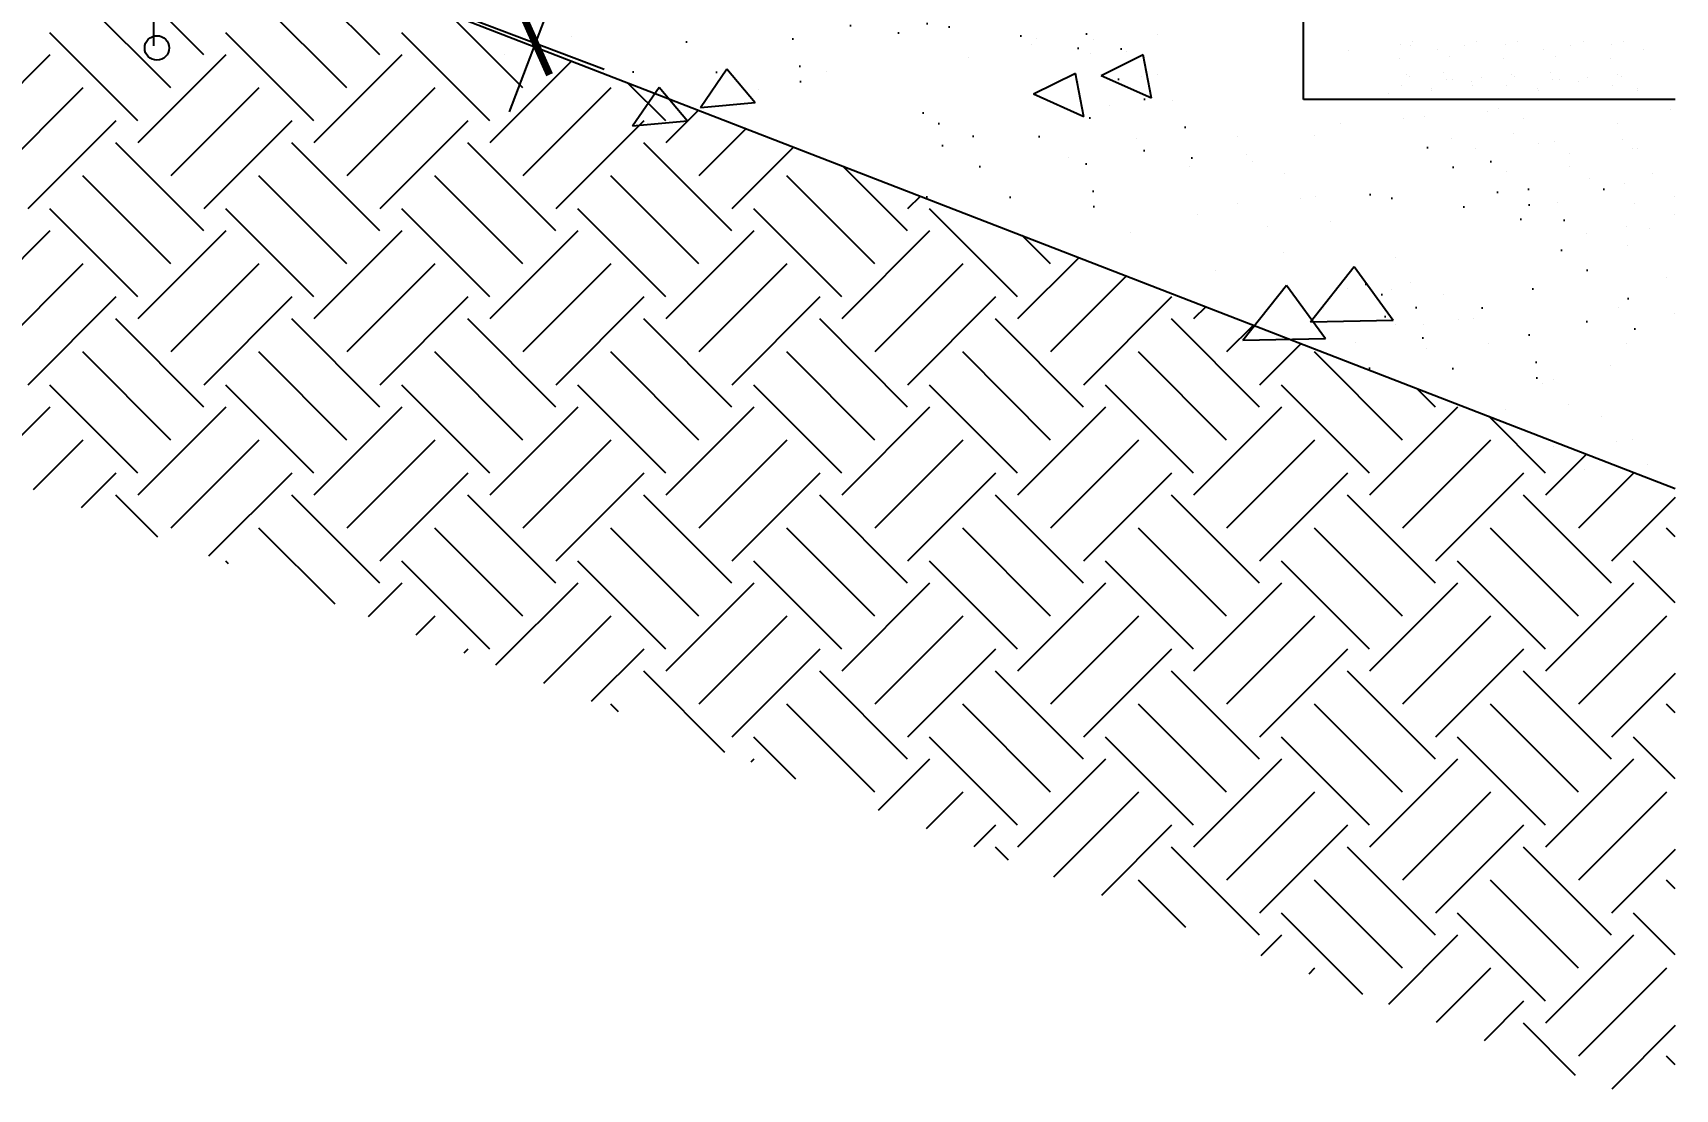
# Model space of a CAD drawing. Extents: x -43530 to -39330, y 16129 to 19047.
# Drawn here: x -42043 to -41373, y 17286 to 17717 of the extents above; entities that cross this region are included whole.
import ezdxf

# ---------------------------------------------------------------- set-up
doc = ezdxf.new("R2010")
doc.units = 0
doc.layers.get('0').update_dxf_attribs({"linetype": 'CONTINUOUS'})
doc.layers.get('DEFPOINTS').update_dxf_attribs({"linetype": 'CONTINUOUS'})
for name, color, linetype in [('LEVEL', 2, 'CONTINUOUS'), ('STAIR', 140, 'CONTINUOUS'), ('TEXT', 41, 'CONTINUOUS')]:
    doc.layers.add(name, color=color, linetype=linetype)
doc.styles.add('HZ', font='simplex.shx', dxfattribs={"width": 0.7, "bigfont": 'hztxt.shx'})
doc.styles.add('XREF1$0$STYLE3', font='simsun.ttf', dxfattribs={"width": 0.7})
doc.dimstyles.new('STANDARD-1', dxfattribs={"dimscale": 0, "dimtxt": 450, "dimasz": 300, "dimexe": 300, "dimexo": 300, "dimgap": 200, "dimtad": 1, "dimdec": 0, "dimzin": 0, "dimtxsty": 'HZ', "dimcen": 300, "dimdle": 300, "dimclrd": 40, "dimclre": 40, "dimclrt": 41, "dimazin": 3, "dimtfac": 1, "dimtdec": 0, "dimtofl": 0, "dimtmove": 0, "dimatfit": 3, "dimtvp": 1.5, "dimtolj": 1, "dimtzin": 0})

# ---------------------------------------------------------------- blocks, each defined once
blk = doc.blocks.new('_ARCHTICK')
at = {"color": 0, "linetype": 'BYBLOCK', "const_width": 0.15}
blk.add_lwpolyline([(-0.5, -0.5), (0.5, 0.5)], dxfattribs=at)
blk = doc.blocks.new('*D87')
at = {"color": 40, "linetype": 'BYBLOCK'}
for p, q in [((-37208.24, 17145.22), (-37092.04, 17100.92)), ((-37109.38, 17139.64), (-37161.35, 17003.34)), ((-37238.83, 17064.99), (-37122.63, 17020.69))]:
    blk.add_line(p, q, dxfattribs=at)
at = {"layer": 'DEFPOINTS', "color": 0, "linetype": 'BYBLOCK'}
for p in [(-37236.28, 17155.91), (-37266.87, 17075.68), (-37150.66, 17031.37)]:
    blk.add_point(p, dxfattribs=at)
at = {"color": 40, "linetype": 'BYBLOCK', "xscale": 20, "yscale": 20, "zscale": 20}
for p, rotation in [((-37120.07, 17111.6), 69.12982450847417), ((-37150.66, 17031.37), 249.1298245084741)]:
    blk.add_blockref('_ARCHTICK', p, dxfattribs=dict(at, rotation=rotation))
at = {"color": 41, "linetype": 'BYBLOCK', "insert": (-37168.07, 17083.96), "char_height": 30, "attachment_point": 5, "rotation": 69.12982, "style": 'XREF1$0$STYLE3'}
blk.add_mtext('\\A1;100', dxfattribs=at)

msp = doc.modelspace()

# ---------------------------------------------------------------- hatches: boundary and pattern name
at = {"layer": 'STAIR'}
h = msp.add_hatch(dxfattribs=at)
h.set_pattern_fill('AR-SAND', color=256, angle=135, style=0)
h.set_pattern_definition([(172.5, (-3610.36, 258.927), (-33.47535, -35.738135), [0, -38.608, 0, -43.18, 0, -41.275]), (142.5, (-3610.36, 258.93), (-82.47329, -18.90109), [0, -20.828, 0, -34.798, 0, -13.335]), (102.5, (-3588.27, 236.836), (-56.03323, 55.829983), [0, -12.7, 0, -45.72, 0, -59.69]), (92.5, (-3588.27, 236.836), (-69.75508, 38.22811), [0, -6.35, 0, -29.972, 0, -34.29])])
h.paths.add_polyline_path([(-41799.73, 17795.02), (-41683.25, 17795.02), (-41683.25, 17690.83), (-41799.73, 17690.83)])
h = msp.add_hatch(dxfattribs=at)
h.set_pattern_fill('AR-SAND', color=256, angle=135, style=0)
h.set_pattern_definition([(172.5, (-3490.55, 207.94), (-33.47535, -35.738135), [0, -38.608, 0, -43.18, 0, -41.275]), (142.5, (-3490.55, 207.94), (-82.47329, -18.90109), [0, -20.828, 0, -34.798, 0, -13.335]), (102.5, (-3468.46, 185.847), (-56.03323, 55.829983), [0, -12.7, 0, -45.72, 0, -59.69]), (92.5, (-3468.46, 185.85), (-69.75508, 38.22811), [0, -6.35, 0, -29.972, 0, -34.29])])
h.paths.add_polyline_path([(-41679.92, 17744.03), (-41563.44, 17744.03), (-41563.44, 17639.84), (-41679.92, 17639.84)])
h = msp.add_hatch(dxfattribs=at)
h.set_pattern_fill('AR-SAND', color=256, angle=135, style=0)
h.set_pattern_definition([(172.5, (-3309.725, 138.107), (-33.47535, -35.738135), [0, -38.608, 0, -43.18, 0, -41.275]), (142.5, (-3309.725, 138.11), (-82.47329, -18.90109), [0, -20.828, 0, -34.798, 0, -13.335]), (102.5, (-3287.634, 116.015), (-56.03323, 55.829983), [0, -12.7, 0, -45.72, 0, -59.69]), (92.5, (-3287.634, 116.015), (-69.75508, 38.22811), [0, -6.35, 0, -29.972, 0, -34.29])])
h.paths.add_polyline_path([(-41499.09, 17674.2), (-41382.61, 17674.2), (-41382.61, 17570.01), (-41499.09, 17570.01)])

# ---------------------------------------------------------------- linework, layer by layer
at = {"layer": 'LEVEL'}
for p, q in [((-43014.43, 18166.35), (-41372.62, 17530.91)), ((-41524.4, 17689.56), (-41524.4, 17834.56)), ((-41372.62, 17689.56), (-41524.4, 17689.56))]:
    msp.add_line(p, q, dxfattribs=at)
at = {"layer": 'LEVEL', "linetype": 'CONTINUOUS'}
msp.add_circle((-41992.5, 17710.61), 5, dxfattribs=at)
at = {"layer": 'STAIR'}
for p, q in [((-41973.34, 17707.8), (-42009.26, 17743.72)), ((-41901.5, 17707.8), (-41937.42, 17743.72)), ((-41986.81, 17694.33), (-42022.74, 17730.25)), ((-41914.97, 17694.33), (-41950.89, 17730.25)), ((-41843.13, 17694.33), (-41873.61, 17724.81)), ((-42000.28, 17680.86), (-42036.21, 17716.78)), ((-41928.44, 17680.86), (-41964.36, 17716.78)), ((-41856.6, 17680.86), (-41892.52, 17716.78)), ((-41583.78, 17715.99), (-41583.78, 17715.99)), ((-41823.09, 17715.38), (-41823.09, 17715.38)), ((-41635.56, 17711.84), (-41635.56, 17711.84)), ((-41633.52, 17714.46), (-41633.52, 17714.46)), ((-41609.9, 17713.9), (-41609.9, 17713.9)), ((-41596.54, 17709.18), (-41596.54, 17709.18)), ((-41506.14, 17709.6), (-41506.14, 17709.6)), ((-41480.48, 17711.66), (-41480.48, 17711.66)), ((-42036.21, 17707.8), (-42072.13, 17671.88)), ((-41964.36, 17707.8), (-42000.28, 17671.88)), ((-41892.52, 17707.8), (-41928.44, 17671.88)), ((-41823.19, 17705.29), (-41856.6, 17671.88)), ((-41850.72, 17707.85), (-41850.72, 17707.85)), ((-41661.15, 17706.93), (-41661.15, 17706.93)), ((-41611.42, 17708.46), (-41611.42, 17708.46)), ((-41589.84, 17707.78), (-41606.96, 17699.26)), ((-41586.4, 17690.11), (-41589.84, 17707.78)), ((-41784.76, 17680.86), (-41800.35, 17696.45)), ((-41759.79, 17702.01), (-41770.63, 17686.26)), ((-41748.22, 17688.22), (-41759.79, 17702)), ((-41719.17, 17701.06), (-41719.17, 17701.06)), ((-41617.47, 17700.25), (-41634.59, 17691.73)), ((-41614.04, 17682.58), (-41617.47, 17700.25)), ((-41616.04, 17696.87), (-41616.04, 17696.87)), ((-41586.4, 17690.11), (-41606.96, 17699.26)), ((-41590.38, 17698.92), (-41590.38, 17698.92)), ((-41584.04, 17699.59), (-41584.04, 17699.59)), ((-42022.74, 17694.33), (-42058.66, 17658.41)), ((-41950.89, 17694.33), (-41986.81, 17658.41)), ((-41879.05, 17694.33), (-41914.97, 17658.41)), ((-41807.21, 17694.33), (-41843.13, 17658.41)), ((-41787.42, 17694.48), (-41798.26, 17678.73)), ((-41775.85, 17680.69), (-41787.42, 17694.47)), ((-41746.81, 17693.53), (-41746.81, 17693.53)), ((-41614.04, 17682.58), (-41634.59, 17691.73)), ((-41577.89, 17689.33), (-41577.89, 17689.33)), ((-41489.81, 17692.07), (-41489.81, 17692.07)), ((-41455.43, 17695.16), (-41455.43, 17695.16)), ((-41771.39, 17685.25), (-41784.76, 17671.88)), ((-41748.22, 17688.22), (-41770.63, 17686.26)), ((-41603.55, 17687.28), (-41603.55, 17687.28)), ((-41474.93, 17682.85), (-41474.93, 17682.85)), ((-41449.27, 17684.9), (-41449.27, 17684.9)), ((-41444.6, 17686.12), (-41444.6, 17686.12)), ((-41374.58, 17685.37), (-41374.58, 17685.37)), ((-42009.26, 17680.86), (-42045.19, 17644.94)), ((-41937.42, 17680.86), (-41973.34, 17644.94)), ((-41865.58, 17680.86), (-41901.5, 17644.94)), ((-41793.74, 17680.86), (-41829.66, 17644.94)), ((-41775.85, 17680.69), (-41798.26, 17678.73)), ((-41751.97, 17677.73), (-41771.29, 17658.41)), ((-41509.32, 17679.77), (-41509.32, 17679.77)), ((-41483.66, 17681.82), (-41483.66, 17681.82)), ((-41438.45, 17675.87), (-41438.45, 17675.87)), ((-41434.51, 17681.92), (-41434.51, 17681.92)), ((-41396.27, 17679.76), (-41396.27, 17679.76)), ((-41973.34, 17635.96), (-42009.26, 17671.88)), ((-41901.5, 17635.96), (-41937.42, 17671.88)), ((-41829.66, 17635.96), (-41865.58, 17671.88)), ((-41757.82, 17635.96), (-41793.74, 17671.88)), ((-41732.55, 17670.21), (-41757.82, 17644.94)), ((-41592.7, 17673.48), (-41592.7, 17673.48)), ((-41551.44, 17674.57), (-41551.44, 17674.57)), ((-41519.89, 17674.82), (-41519.89, 17674.82)), ((-41464.11, 17673.82), (-41464.11, 17673.82)), ((-41454.01, 17669.61), (-41454.01, 17669.61)), ((-41428.35, 17671.66), (-41428.35, 17671.66)), ((-41422.02, 17672.33), (-41422.02, 17672.33)), ((-41394.08, 17673.07), (-41394.08, 17673.07)), ((-41390.11, 17669.5), (-41390.11, 17669.5)), ((-41387.96, 17669.7), (-41387.96, 17669.7)), ((-41685.98, 17635.96), (-41712.45, 17662.43)), ((-41620.33, 17665.95), (-41620.33, 17665.95)), ((-41570.94, 17662.26), (-41570.94, 17662.26)), ((-41547.53, 17667.29), (-41547.53, 17667.29)), ((-41545.28, 17664.31), (-41545.28, 17664.31)), ((-41415.86, 17662.07), (-41415.86, 17662.07)), ((-41415.77, 17667.45), (-41415.77, 17667.45)), ((-41986.81, 17622.49), (-42022.74, 17658.41)), ((-41914.97, 17622.49), (-41950.89, 17658.41)), ((-41843.13, 17622.49), (-41879.05, 17658.41)), ((-41771.29, 17622.49), (-41807.21, 17658.41)), ((-41699.45, 17622.49), (-41735.37, 17658.41)), ((-41531.92, 17659.59), (-41531.92, 17659.59)), ((-41441.52, 17660.02), (-41441.52, 17660.02)), ((-41407.46, 17657.39), (-41407.46, 17657.39)), ((-41381.8, 17659.44), (-41381.8, 17659.44)), ((-41680.75, 17650.16), (-41685.98, 17644.94)), ((-41525.76, 17649.34), (-41525.76, 17649.34)), ((-41519.43, 17650), (-41519.43, 17650)), ((-41393.13, 17655.23), (-41393.13, 17655.23)), ((-41373.04, 17650.01), (-41373.04, 17650.01)), ((-42000.28, 17609.02), (-42036.21, 17644.94)), ((-41928.44, 17609.02), (-41964.36, 17644.94)), ((-41856.6, 17609.02), (-41892.52, 17644.94)), ((-41784.76, 17609.02), (-41820.68, 17644.94)), ((-41712.92, 17609.02), (-41748.84, 17644.94)), ((-41641.07, 17609.02), (-41677, 17644.94)), ((-41567.55, 17642.77), (-41567.55, 17642.77)), ((-41551.42, 17647.29), (-41551.42, 17647.29)), ((-41420.76, 17647.7), (-41420.76, 17647.7)), ((-41389.41, 17647.31), (-41389.41, 17647.31)), ((-41372.71, 17642.51), (-41372.71, 17642.51)), ((-42036.21, 17635.96), (-42072.13, 17600.04)), ((-41964.36, 17635.96), (-42000.28, 17600.04)), ((-41892.52, 17635.96), (-41928.44, 17600.04)), ((-41820.68, 17635.96), (-41856.6, 17600.04)), ((-41748.84, 17635.96), (-41784.76, 17600.04)), ((-41677, 17635.96), (-41712.92, 17600.04)), ((-41595.18, 17635.24), (-41595.18, 17635.24)), ((-41538.93, 17637.7), (-41538.93, 17637.7)), ((-41513.27, 17639.75), (-41513.27, 17639.75)), ((-41392.54, 17637.7), (-41392.54, 17637.7)), ((-41383.25, 17637.05), (-41383.25, 17637.05)), ((-41627.6, 17622.49), (-41639.2, 17634.08)), ((-41408.91, 17635), (-41408.91, 17635)), ((-41392.21, 17630.21), (-41392.21, 17630.21)), ((-42022.74, 17622.49), (-42058.66, 17586.57)), ((-41950.89, 17622.49), (-41986.81, 17586.57)), ((-41879.05, 17622.49), (-41914.97, 17586.57)), ((-41807.21, 17622.49), (-41843.13, 17586.57)), ((-41735.37, 17622.49), (-41771.29, 17586.57)), ((-41663.52, 17622.49), (-41699.45, 17586.57)), ((-41616.01, 17625.1), (-41641.07, 17600.04)), ((-41532.6, 17627.37), (-41532.6, 17627.37)), ((-41486.82, 17624.98), (-41486.82, 17624.98)), ((-41596.58, 17617.59), (-41627.6, 17586.57)), ((-41560.23, 17619.84), (-41560.23, 17619.84)), ((-41503.66, 17621.29), (-41521.46, 17598.8)), ((-41487.72, 17599.49), (-41503.66, 17621.29)), ((-41376.27, 17616.98), (-41376.27, 17616.98)), ((-42009.26, 17609.02), (-42045.19, 17573.1)), ((-41937.42, 17609.02), (-41973.34, 17573.1)), ((-41865.58, 17609.02), (-41901.5, 17573.1)), ((-41793.74, 17609.02), (-41829.66, 17573.1)), ((-41721.9, 17609.02), (-41757.82, 17573.1)), ((-41650.05, 17609.02), (-41685.98, 17573.1)), ((-41578.21, 17609.02), (-41614.13, 17573.1)), ((-41531.29, 17613.76), (-41549.09, 17591.27)), ((-41515.35, 17591.96), (-41531.29, 17613.76)), ((-41506.32, 17612.68), (-41506.32, 17612.68)), ((-41488.57, 17611.98), (-41488.57, 17611.98)), ((-41480.66, 17614.73), (-41480.66, 17614.73)), ((-41467.3, 17610.01), (-41467.3, 17610.01)), ((-41564.21, 17605.06), (-41569.23, 17600.04)), ((-41516.21, 17604.45), (-41516.21, 17604.45)), ((-41395.77, 17604.67), (-41395.77, 17604.67)), ((-41373.03, 17602.33), (-41373.03, 17602.33)), ((-41973.34, 17564.12), (-42009.26, 17600.04)), ((-41901.5, 17564.12), (-41937.42, 17600.04)), ((-41829.66, 17564.12), (-41865.58, 17600.04)), ((-41757.82, 17564.12), (-41793.74, 17600.04)), ((-41685.98, 17564.12), (-41721.9, 17600.04)), ((-41614.13, 17564.12), (-41650.05, 17600.04)), ((-41542.29, 17564.12), (-41578.21, 17600.04)), ((-41544.79, 17597.54), (-41555.76, 17586.57)), ((-41487.72, 17599.49), (-41521.46, 17598.8)), ((-41486.8, 17597.7), (-41486.8, 17597.7)), ((-41475.33, 17597.97), (-41475.33, 17597.97)), ((-41461.14, 17599.75), (-41461.14, 17599.75)), ((-41454.81, 17600.42), (-41454.81, 17600.42)), ((-41515.35, 17591.96), (-41549.1, 17591.27)), ((-41525.36, 17590.02), (-41542.29, 17573.1)), ((-41502.96, 17590.44), (-41502.96, 17590.44)), ((-41448.65, 17590.16), (-41448.65, 17590.16)), ((-41392.53, 17590.03), (-41392.53, 17590.03)), ((-41986.81, 17550.65), (-42022.74, 17586.57)), ((-41914.97, 17550.65), (-41950.89, 17586.57)), ((-41843.13, 17550.65), (-41879.05, 17586.57)), ((-41771.29, 17550.65), (-41807.21, 17586.57)), ((-41699.45, 17550.65), (-41735.37, 17586.57)), ((-41627.6, 17550.65), (-41663.52, 17586.57)), ((-41555.76, 17550.65), (-41591.68, 17586.57)), ((-41483.92, 17550.65), (-41519.84, 17586.57)), ((-41474.31, 17588.11), (-41474.31, 17588.11)), ((-41422.2, 17575.4), (-41422.2, 17575.4)), ((-41399.16, 17581.25), (-41399.16, 17581.25)), ((-42000.28, 17537.17), (-42036.21, 17573.1)), ((-41928.44, 17537.17), (-41964.36, 17573.1)), ((-41856.6, 17537.17), (-41892.52, 17573.1)), ((-41784.76, 17537.17), (-41820.68, 17573.1)), ((-41712.92, 17537.17), (-41748.84, 17573.1)), ((-41641.07, 17537.17), (-41677, 17573.1)), ((-41569.23, 17537.17), (-41605.15, 17573.1)), ((-41497.39, 17537.17), (-41533.31, 17573.1)), ((-41470.45, 17564.12), (-41478.04, 17571.71)), ((-41426.8, 17573.72), (-41426.8, 17573.72)), ((-42036.21, 17564.12), (-42062.53, 17537.79)), ((-41964.36, 17564.12), (-42000.28, 17528.19)), ((-41892.52, 17564.12), (-41928.44, 17528.19)), ((-41820.68, 17564.12), (-41856.6, 17528.19)), ((-41748.84, 17564.12), (-41784.76, 17528.19)), ((-41677, 17564.12), (-41712.92, 17528.19)), ((-41605.15, 17564.12), (-41641.07, 17528.19)), ((-41533.31, 17564.12), (-41569.23, 17528.19)), ((-41461.47, 17564.12), (-41497.39, 17528.19)), ((-41441.7, 17563.09), (-41441.7, 17563.09)), ((-41416.04, 17565.14), (-41416.04, 17565.14)), ((-41425.55, 17537.17), (-41448.74, 17560.37)), ((-41402.68, 17560.42), (-41402.68, 17560.42)), ((-42022.74, 17550.65), (-42043, 17530.38)), ((-41950.89, 17550.65), (-41986.81, 17514.72)), ((-41879.05, 17550.65), (-41914.97, 17514.72)), ((-41807.21, 17550.65), (-41843.13, 17514.72)), ((-41735.37, 17550.65), (-41771.29, 17514.72)), ((-41663.52, 17550.65), (-41699.45, 17514.72)), ((-41591.68, 17550.65), (-41627.6, 17514.72)), ((-41519.84, 17550.65), (-41555.76, 17514.72)), ((-41448, 17550.65), (-41483.92, 17514.72)), ((-41422.18, 17548.12), (-41422.18, 17548.12)), ((-41396.53, 17550.17), (-41396.53, 17550.17)), ((-41390.19, 17550.84), (-41390.19, 17550.84)), ((-41408.82, 17544.92), (-41425.55, 17528.19)), ((-42009.26, 17537.17), (-42023.47, 17522.97)), ((-41937.42, 17537.17), (-41971.39, 17503.2)), ((-41865.58, 17537.17), (-41901.5, 17501.25)), ((-41793.74, 17537.17), (-41829.66, 17501.25)), ((-41721.9, 17537.17), (-41757.82, 17501.25)), ((-41650.05, 17537.17), (-41685.98, 17501.25)), ((-41578.21, 17537.17), (-41614.13, 17501.25)), ((-41506.37, 17537.17), (-41542.29, 17501.25)), ((-41434.53, 17537.17), (-41470.45, 17501.25)), ((-41389.4, 17537.4), (-41412.08, 17514.72)), ((-41409.69, 17538.53), (-41409.69, 17538.53)), ((-41384.03, 17540.58), (-41384.03, 17540.58)), ((-41992.15, 17511.08), (-42009.26, 17528.19)), ((-41901.5, 17492.27), (-41937.42, 17528.19)), ((-41829.66, 17492.27), (-41865.58, 17528.19)), ((-41757.82, 17492.27), (-41793.74, 17528.19)), ((-41685.98, 17492.27), (-41721.9, 17528.19)), ((-41614.13, 17492.27), (-41650.05, 17528.19)), ((-41542.29, 17492.27), (-41578.21, 17528.19)), ((-41470.45, 17492.27), (-41506.37, 17528.19)), ((-41398.61, 17492.27), (-41434.53, 17528.19)), ((-41372.62, 17527.24), (-41398.61, 17501.25)), ((-41919.79, 17483.62), (-41950.89, 17514.72)), ((-41843.13, 17478.8), (-41879.05, 17514.72)), ((-41771.29, 17478.8), (-41807.21, 17514.72)), ((-41699.45, 17478.8), (-41735.37, 17514.72)), ((-41627.6, 17478.8), (-41663.52, 17514.72)), ((-41555.76, 17478.8), (-41591.68, 17514.72)), ((-41483.92, 17478.8), (-41519.84, 17514.72)), ((-41412.08, 17478.8), (-41448, 17514.72)), ((-41372.62, 17511.19), (-41376.16, 17514.72)), ((-41963.21, 17500.1), (-41964.36, 17501.25)), ((-41856.6, 17465.33), (-41892.52, 17501.25)), ((-41784.76, 17465.33), (-41820.68, 17501.25)), ((-41712.92, 17465.33), (-41748.84, 17501.25)), ((-41641.07, 17465.33), (-41677, 17501.25)), ((-41569.23, 17465.33), (-41605.15, 17501.25)), ((-41497.39, 17465.33), (-41533.31, 17501.25)), ((-41425.55, 17465.33), (-41461.47, 17501.25)), ((-41372.62, 17484.25), (-41389.63, 17501.25)), ((-41892.52, 17492.27), (-41906.29, 17478.5)), ((-41820.68, 17492.27), (-41854.22, 17458.74)), ((-41748.84, 17492.27), (-41784.76, 17456.35)), ((-41677, 17492.27), (-41712.92, 17456.35)), ((-41605.15, 17492.27), (-41641.07, 17456.35)), ((-41533.31, 17492.27), (-41569.23, 17456.35)), ((-41461.47, 17492.27), (-41497.39, 17456.35)), ((-41389.63, 17492.27), (-41425.55, 17456.35)), ((-41879.05, 17478.8), (-41886.76, 17471.09)), ((-41807.21, 17478.8), (-41834.69, 17451.33)), ((-41735.37, 17478.8), (-41771.29, 17442.88)), ((-41663.52, 17478.8), (-41699.45, 17442.88)), ((-41591.68, 17478.8), (-41627.6, 17442.88)), ((-41519.84, 17478.8), (-41555.76, 17442.88)), ((-41448, 17478.8), (-41483.92, 17442.88)), ((-41376.16, 17478.8), (-41412.08, 17442.88)), ((-41865.58, 17465.33), (-41867.24, 17463.68)), ((-41793.74, 17465.33), (-41815.16, 17443.91)), ((-41721.9, 17465.33), (-41757.82, 17429.41)), ((-41650.05, 17465.33), (-41685.98, 17429.41)), ((-41578.21, 17465.33), (-41614.13, 17429.41)), ((-41506.37, 17465.33), (-41542.29, 17429.41)), ((-41434.53, 17465.33), (-41470.45, 17429.41)), ((-41760.6, 17423.21), (-41793.74, 17456.35)), ((-41685.98, 17420.43), (-41721.9, 17456.35)), ((-41614.13, 17420.43), (-41650.05, 17456.35)), ((-41542.29, 17420.43), (-41578.21, 17456.35)), ((-41470.45, 17420.43), (-41506.37, 17456.35)), ((-41398.61, 17420.43), (-41434.53, 17456.35)), ((-41372.62, 17455.4), (-41398.61, 17429.41)), ((-41804.01, 17439.69), (-41807.21, 17442.88)), ((-41699.45, 17406.96), (-41735.37, 17442.88)), ((-41627.6, 17406.96), (-41663.52, 17442.88)), ((-41555.76, 17406.96), (-41591.68, 17442.88)), ((-41483.92, 17406.96), (-41519.84, 17442.88)), ((-41412.08, 17406.96), (-41448, 17442.88)), ((-41372.62, 17439.35), (-41376.16, 17442.88)), ((-41731.65, 17412.23), (-41748.84, 17429.41)), ((-41641.07, 17393.49), (-41677, 17429.41)), ((-41569.23, 17393.49), (-41605.15, 17429.41)), ((-41497.39, 17393.49), (-41533.31, 17429.41)), ((-41425.55, 17393.49), (-41461.47, 17429.41)), ((-41372.62, 17412.4), (-41389.63, 17429.41)), ((-41748.84, 17420.43), (-41750.06, 17419.21)), ((-41677, 17420.43), (-41697.98, 17399.45)), ((-41605.15, 17420.43), (-41641.07, 17384.51)), ((-41533.31, 17420.43), (-41569.23, 17384.51)), ((-41461.47, 17420.43), (-41497.39, 17384.51)), ((-41389.63, 17420.43), (-41425.55, 17384.51)), ((-41663.52, 17406.96), (-41678.45, 17392.04)), ((-41591.68, 17406.96), (-41626.37, 17372.27)), ((-41519.84, 17406.96), (-41555.76, 17371.04)), ((-41448, 17406.96), (-41483.92, 17371.04)), ((-41376.16, 17406.96), (-41412.08, 17371.04)), ((-41650.05, 17393.49), (-41658.92, 17384.63)), ((-41578.21, 17393.49), (-41606.84, 17364.86)), ((-41506.37, 17393.49), (-41542.29, 17357.57)), ((-41434.53, 17393.49), (-41470.45, 17357.57)), ((-41644.82, 17379.27), (-41650.05, 17384.51)), ((-41542.29, 17348.59), (-41578.21, 17384.51)), ((-41470.45, 17348.59), (-41506.37, 17384.51)), ((-41398.61, 17348.59), (-41434.53, 17384.51)), ((-41372.62, 17383.56), (-41398.61, 17357.57)), ((-41572.46, 17351.82), (-41591.68, 17371.04)), ((-41483.92, 17335.12), (-41519.84, 17371.04)), ((-41412.08, 17335.12), (-41448, 17371.04)), ((-41372.62, 17367.5), (-41376.16, 17371.04)), ((-41500.1, 17324.36), (-41533.31, 17357.57)), ((-41425.55, 17321.65), (-41461.47, 17357.57)), ((-41372.62, 17340.56), (-41389.63, 17357.57)), ((-41533.31, 17348.59), (-41541.74, 17340.16)), ((-41461.47, 17348.59), (-41489.66, 17320.4)), ((-41389.63, 17348.59), (-41425.55, 17312.67)), ((-41519.84, 17335.12), (-41522.21, 17332.75)), ((-41448, 17335.12), (-41470.13, 17312.98)), ((-41376.16, 17335.12), (-41412.08, 17299.2)), ((-41434.53, 17321.65), (-41450.6, 17305.57)), ((-41413.26, 17291.4), (-41434.53, 17312.67)), ((-41372.62, 17311.72), (-41398.52, 17285.81)), ((-41372.62, 17295.66), (-41376.16, 17299.2))]:
    msp.add_line(p, q, dxfattribs=at)
at = {"layer": 'STAIR', "linetype": 'CONTINUOUS'}
for p, q in [((-41484.72, 17712.23), (-41484.72, 17712.23)), ((-41479.84, 17713.32), (-41479.84, 17713.32)), ((-41469.74, 17710.16), (-41469.74, 17710.16)), ((-41458.8, 17711.45), (-41458.8, 17711.45)), ((-41453.55, 17713.09), (-41453.55, 17713.09)), ((-41441.96, 17712.23), (-41441.96, 17712.23)), ((-41437.08, 17713.32), (-41437.08, 17713.32)), ((-41426.29, 17710.16), (-41426.29, 17710.16)), ((-41415.35, 17711.45), (-41415.35, 17711.45)), ((-41410.1, 17713.09), (-41410.1, 17713.09)), ((-41398.51, 17712.23), (-41398.51, 17712.23)), ((-41393.63, 17713.32), (-41393.63, 17713.32)), ((-41385.6, 17710.16), (-41385.6, 17710.16)), ((-41485.34, 17706.49), (-41485.34, 17706.49)), ((-41464.9, 17707.15), (-41464.9, 17707.15)), ((-41442.58, 17706.49), (-41442.58, 17706.49)), ((-41421.45, 17707.15), (-41421.45, 17707.15)), ((-41399.13, 17706.49), (-41399.13, 17706.49)), ((-41482.24, 17699.91), (-41482.24, 17699.91)), ((-41480.95, 17699.04), (-41480.95, 17699.04)), ((-41467.14, 17700.59), (-41467.14, 17700.59)), ((-41465.96, 17697.83), (-41465.96, 17697.83)), ((-41463.46, 17697.93), (-41463.46, 17697.93)), ((-41455.67, 17696.98), (-41455.67, 17696.98)), ((-41451.67, 17698.45), (-41451.67, 17698.45)), ((-41439.48, 17699.91), (-41439.48, 17699.91)), ((-41438.18, 17699.04), (-41438.18, 17699.04)), ((-41423.69, 17700.59), (-41423.69, 17700.59)), ((-41422.51, 17697.83), (-41422.51, 17697.83)), ((-41420.01, 17697.93), (-41420.01, 17697.93)), ((-41412.22, 17696.98), (-41412.22, 17696.98)), ((-41408.22, 17698.45), (-41408.22, 17698.45)), ((-41396.03, 17699.91), (-41396.03, 17699.91)), ((-41394.73, 17699.04), (-41394.73, 17699.04)), ((-41484.24, 17695.15), (-41484.24, 17695.15)), ((-41472.13, 17694.08), (-41472.13, 17694.08)), ((-41471.96, 17693.31), (-41471.96, 17693.31)), ((-41441.48, 17695.15), (-41441.48, 17695.15)), ((-41428.68, 17694.08), (-41428.68, 17694.08)), ((-41428.51, 17693.31), (-41428.51, 17693.31)), ((-41398.03, 17695.15), (-41398.03, 17695.15)), ((-41387.99, 17694.08), (-41387.99, 17694.08)), ((-41387.82, 17693.31), (-41387.82, 17693.31))]:
    msp.add_line(p, q, dxfattribs=at)
at = {"layer": 'TEXT', "linetype": 'CONTINUOUS'}
msp.add_line((-41993.81, 17711.53), (-41992.94, 18372.38), dxfattribs=at)

# ---------------------------------------------------------------- dimensions: what is measured, and where the dimension line sits
dim = msp.add_aligned_dim(p1=(-41923.6, 17837.14), p2=(-41954.19, 17756.91), distance=124.37, text='100', dimstyle='STANDARD-1', override={"dimscale": 1, "dimtxt": 30, "dimasz": 20, "dimexe": 30, "dimexo": 30, "dimgap": 20, "dimtxsty": 'XREF1$0$STYLE3', "dimblk1": 'ARCHTICK', "dimblk2": 'ARCHTICK', "dimsah": 1, "dimcen": 30, "dimdle": 30}, dxfattribs=at)
dim.commit()
dim.dimension.update_dxf_attribs({"geometry": '*D87', "text_midpoint": (-41855.39, 17765.19), "insert": (-4687.32, 681.23)})

doc.saveas('drawing.dxf')
